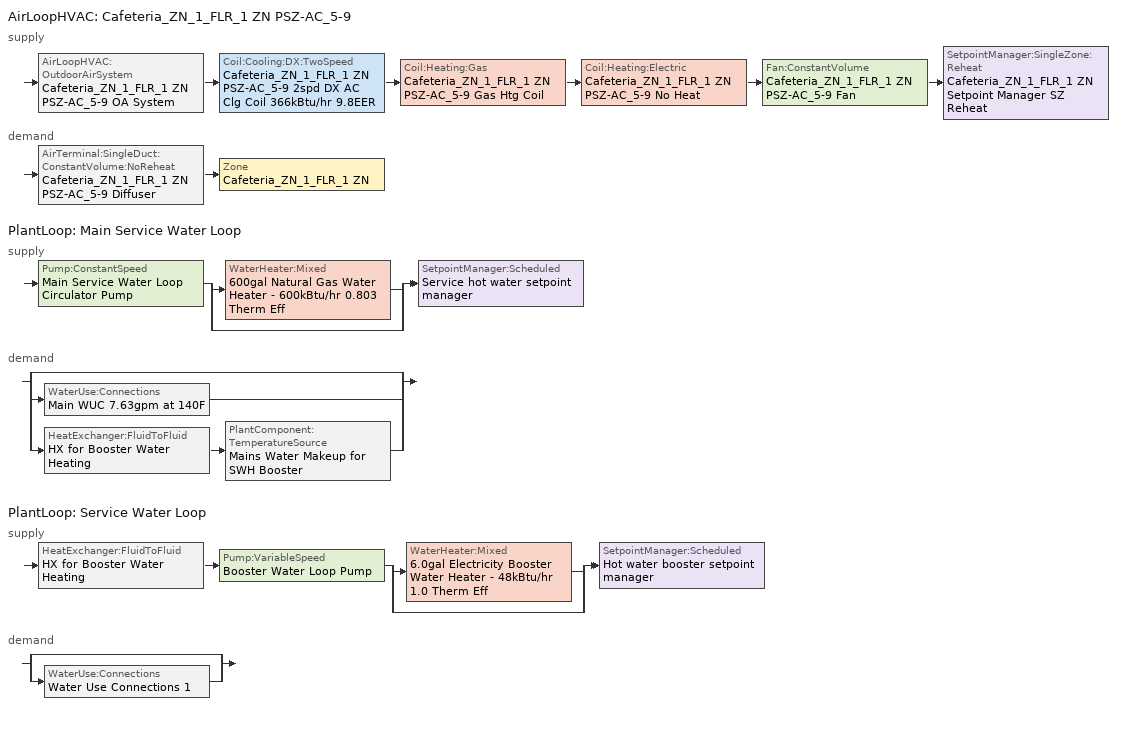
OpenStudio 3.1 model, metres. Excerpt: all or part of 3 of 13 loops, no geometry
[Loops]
AirLoopHVAC 'Cafeteria_ZN_1_FLR_1 ZN PSZ-AC_5-9'
 supply: AirLoopHVAC:OutdoorAirSystem 'Cafeteria_ZN_1_FLR_1 ZN PSZ-AC_5-9 OA System' > Coil:Cooling:DX:TwoSpeed 'Cafeteria_ZN_1_FLR_1 ZN PSZ-AC_5-9 2spd DX AC Clg Coil 366kBtu/hr 9.8EER' > Coil:Heating:Gas 'Cafeteria_ZN_1_FLR_1 ZN PSZ-AC_5-9 Gas Htg Coil' > Coil:Heating:Electric 'Cafeteria_ZN_1_FLR_1 ZN PSZ-AC_5-9 No Heat' > Fan:ConstantVolume 'Cafeteria_ZN_1_FLR_1 ZN PSZ-AC_5-9 Fan' > SetpointManager:SingleZone:Reheat 'Cafeteria_ZN_1_FLR_1 ZN Setpoint Manager SZ Reheat'
 demand: AirTerminal:SingleDuct:ConstantVolume:NoReheat 'Cafeteria_ZN_1_FLR_1 ZN PSZ-AC_5-9 Diffuser' > Zone 'Cafeteria_ZN_1_FLR_1 ZN'
PlantLoop 'Main Service Water Loop'
 supply: Pump:ConstantSpeed 'Main Service Water Loop Circulator Pump' > split
  | WaterHeater:Mixed '600gal Natural Gas Water Heater - 600kBtu/hr 0.803 Therm Eff'
  | bypass
  join > SetpointManager:Scheduled 'Service hot water setpoint manager'
 demand: split
  | bypass
  | WaterUse:Connections 'Main WUC 7.63gpm at 140F'
  | HeatExchanger:FluidToFluid 'HX for Booster Water Heating' > PlantComponent:TemperatureSource 'Mains Water Makeup for SWH Booster'
PlantLoop 'Service Water Loop'
 supply: HeatExchanger:FluidToFluid 'HX for Booster Water Heating' > Pump:VariableSpeed 'Booster Water Loop Pump' > split
  | WaterHeater:Mixed '6.0gal Electricity Booster Water Heater - 48kBtu/hr 1.0 Therm Eff'
  | bypass
  join > SetpointManager:Scheduled 'Hot water booster setpoint manager'
 demand: split
  | bypass
  | WaterUse:Connections 'Water Use Connections 1'
[Sizing:Zone] Zone Cooling Design Supply Air Temperature Input Method=SupplyAirTemperature; Zone Cooling Design Supply Air Temperature {C}=12.7778; Zone Cooling Design Supply Air Temperature Difference {deltaC}=11.11; Zone Heating Design Supply Air Temperature Input Method=SupplyAirTemperature; Zone Heating Design Supply Air Temperature Difference {deltaC}=11.11; Zone Cooling Design Supply Air Humidity Ratio {kg-H2O/kg-air}=0.0085; Zone Heating Design Supply Air Humidity Ratio {kg-H2O/kg-air}=0.008; Cooling Design Air Flow Method=DesignDay; Heating Design Air Flow Method=DesignDay; Account for Dedicated Outdoor Air System=No; Dedicated Outdoor Air System Control Strategy=NeutralSupplyAir; Dedicated Outdoor Air Low Setpoint Temperature for Design {C}=autosize; Dedicated Outdoor Air High Setpoint Temperature for Design {C}=autosize
Name | Zone Heating Design Supply Air Temperature {C}
Cafeteria_ZN_1_FLR_1 ZN | 50
Mech_ZN_1_FLR_1 ZN | 40
[Zone equipment]
Cafeteria_ZN_1_FLR_1 ZN: Cafeteria_ZN_1_FLR_1 ZN PSZ-AC_5-9 Diffuser
[PlantLoop] Glycol Concentration=0; Plant Loop Volume {m3}=Autocalculate; Load Distribution Scheme=Optimal
Name | Maximum Loop Temperature {C} | Minimum Loop Temperature {C}
Main Service Water Loop | 60 | 10
Service Water Loop
[Sizing:Plant] Loop Type=Heating; Loop Design Temperature Difference {deltaC}=5; Sizing Option=NonCoincident; Zone Timesteps in Averaging Window=1; Coincident Sizing Factor Mode=None
Name | Design Loop Exit Temperature {C}
Main Service Water Loop | 60
Service Water Loop | 82.2222
[SetpointManager:Scheduled] Control Variable=Temperature
Name | Schedule | Setpoint Node or NodeList
Service hot water setpoint manager | Service Water Loop Temp - 140F | Main Service Water Loop Supply Outlet Node
Hot water booster setpoint manager | Service Water Booster Temp - 180.00000000000006F | Service Water Loop Supply Outlet Node
[Pump:VariableSpeed]
Booster Water Loop Pump: Rated Pump Head {Pa}=0; Rated Power Consumption {W}=0; Motor Efficiency=1; Minimum Flow Rate {m3/s}=0; Pump Control Type=Continuous; Skin Loss Radiative Fraction=0.5; Design Power Sizing Method=PowerPerFlowPerPressure; Design Electric Power per Unit Flow Rate {W/(m3/s)}=348701.1; Design Shaft Power per Unit Flow Rate per Unit Head {W-s/m3-Pa}=1.28205; Design Minimum Flow Rate Fraction=0
[Pump:ConstantSpeed]
Main Service Water Loop Circulator Pump: Rated Flow Rate {m3/s}=autosize; Rated Pump Head {Pa}=34026; Rated Power Consumption {W}=autosize; Motor Efficiency=0.855; Fraction of Motor Inefficiencies to Fluid Stream=0; Pump Control Type=Intermittent; Design Power Sizing Method=PowerPerFlowPerPressure; Design Electric Power per Unit Flow Rate {W/(m3/s)}=348701.1; Design Shaft Power per Unit Flow Rate per Unit Head {W-s/m3-Pa}=1.28205
[AirLoopHVAC]
Cafeteria_ZN_1_FLR_1 ZN PSZ-AC_5-9: Availability Schedule=SchoolSecondary HVACOperationSchd; Design Supply Air Flow Rate {m3/s}=AutoSize; Design Return Air Flow Fraction of Supply Air Flow=1
[Sizing:System]
Cafeteria_ZN_1_FLR_1 ZN PSZ-AC_5-9: Type of Load to Size On=Sensible; Design Outdoor Air Flow Rate {m3/s}=Autosize; Central Heating Maximum System Air Flow Ratio=1; Preheat Design Temperature {C}=7.22222; Preheat Design Humidity Ratio {kg-H2O/kg-Air}=0.008; Precool Design Temperature {C}=12.7778; Precool Design Humidity Ratio {kg-H2O/kg-Air}=0.008; Central Cooling Design Supply Air Temperature {C}=12.7778; Central Heating Design Supply Air Temperature {C}=50; Sizing Option=Coincident; 100% Outdoor Air in Cooling=No; 100% Outdoor Air in Heating=No; Central Cooling Design Supply Air Humidity Ratio {kg-H2O/kg-Air}=0.0085; Central Heating Design Supply Air Humidity Ratio {kg-H2O/kg-Air}=0.008; Cooling Design Air Flow Method=DesignDay; Cooling Design Air Flow Rate {m3/s}=0; Heating Design Air Flow Method=DesignDay; Heating Design Air Flow Rate {m3/s}=0; System Outdoor Air Method=ZoneSum; Zone Maximum Outdoor Air Fraction=1; Cooling Supply Air Flow Rate Per Floor Area {m3/s-m2}=0.00996765; Cooling Fraction of Autosized Cooling Supply Air Flow Rate=1; Cooling Supply Air Flow Rate Per Unit Cooling Capacity {m3/s-W}=3.94755e-05; Heating Supply Air Flow Rate Per Floor Area {m3/s-m2}=0.00996765; Heating Fraction of Autosized Heating Supply Air Flow Rate=1; Heating Fraction of Autosized Cooling Supply Air Flow Rate=1; Heating Supply Air Flow Rate Per Unit Heating Capacity {m3/s-W}=3.15882e-05; Cooling Design Capacity Method=CoolingDesignCapacity; Cooling Design Capacity {W}=autosize; Cooling Design Capacity Per Floor Area {W/m2}=234.7; Fraction of Autosized Cooling Design Capacity=1; Heating Design Capacity Method=HeatingDesignCapacity; Heating Design Capacity {W}=autosize; Heating Design Capacity Per Floor Area {W/m2}=157; Fraction of Autosized Heating Design Capacity=1; Central Cooling Capacity Control Method=OnOff
[Controller:OutdoorAir]
Cafeteria_ZN_1_FLR_1 ZN PSZ-AC_5-9 OA System Controller: Minimum Outdoor Air Flow Rate {m3/s}=0; Maximum Outdoor Air Flow Rate {m3/s}=Autosize; Economizer Control Type=DifferentialDryBulb; Economizer Control Action Type=ModulateFlow; Lockout Type=LockoutWithHeating; Minimum Limit Type=FixedMinimum; Minimum Outdoor Air Schedule=SchoolSecondary MinOA_MotorizedDamper_Sched; Controller Mechanical Ventilation=Controller Mechanical Ventilation 5; High Humidity Control=No; Heat Recovery Bypass Control Type=BypassWhenWithinEconomizerLimits
[Controller:MechanicalVentilation]
Controller Mechanical Ventilation 5: Availability Schedule=Always On Discrete; Demand Controlled Ventilation=Yes; System Outdoor Air Method=ZoneSum
[AirLoopHVAC:OutdoorAirSystem]
Cafeteria_ZN_1_FLR_1 ZN PSZ-AC_5-9 OA System: Controller=Cafeteria_ZN_1_FLR_1 ZN PSZ-AC_5-9 OA System Controller
[SetpointManager:SingleZone:Reheat]
Cafeteria_ZN_1_FLR_1 ZN Setpoint Manager SZ Reheat: Minimum Supply Air Temperature {C}=12.7778; Maximum Supply Air Temperature {C}=50; Control Zone=Cafeteria_ZN_1_FLR_1 ZN; Setpoint Node or NodeList=Cafeteria_ZN_1_FLR_1 ZN PSZ-AC_5-9 Supply Outlet Node
[Fan:ConstantVolume]
Cafeteria_ZN_1_FLR_1 ZN PSZ-AC_5-9 Fan: Availability Schedule=SchoolSecondary HVACOperationSchd; Fan Total Efficiency=0.6006; Pressure Rise {Pa}=1018.77; Maximum Flow Rate {m3/s}=AutoSize; Motor Efficiency=0.924; Motor In Airstream Fraction=1
[Coil:Heating:Gas]
Cafeteria_ZN_1_FLR_1 ZN PSZ-AC_5-9 Gas Htg Coil: Availability Schedule=Always On Discrete; Gas Burner Efficiency=0.8; Nominal Capacity {W}=AutoSize; Parasitic Electric Load {W}=0; Parasitic Gas Load {W}=0
[Coil:Heating:Electric]
Cafeteria_ZN_1_FLR_1 ZN PSZ-AC_5-9 No Heat: Availability Schedule=Always Off Discrete; Efficiency=1; Nominal Capacity {W}=0
[Coil:Cooling:DX:TwoSpeed]
Cafeteria_ZN_1_FLR_1 ZN PSZ-AC_5-9 2spd DX AC Clg Coil 366kBtu/hr 9.8EER: Availability Schedule=Always On Discrete; Rated High Speed Total Cooling Capacity {W}=Autosize; Rated High Speed Sensible Heat Ratio=Autosize; Rated High Speed COP {W/W}=3.39929; Rated High Speed Air Flow Rate {m3/s}=Autosize; Unit Internal Static Air Pressure {Pa}=773.3; Total Cooling Capacity Function of Temperature Curve=PSZ-AC_CoolCLennoxStandard10Ton_TGA120S2B_CapFT; Total Cooling Capacity Function of Flow Fraction Curve=AHU-1_CoolCStandard10Ton_CapFF; Energy Input Ratio Function of Temperature Curve=PSZ-AC_CoolCStandard10Ton_EIRFT; Energy Input Ratio Function of Flow Fraction Curve=CoolCLennoxStandard10Ton_TGA120S2B_EIRFFF; Part Load Fraction Correlation Curve=PSZ-AC_CoolCLennoxStandard10Ton_TGA120S2B_PLR; Rated Low Speed Total Cooling Capacity {W}=Autosize; Rated Low Speed Sensible Heat Ratio=0.69; Rated Low Speed COP {W/W}=3.39929; Low Speed Total Cooling Capacity Function of Temperature Curve=PSZ-AC_CoolCLennoxStandard10Ton_TGA120S2B_CapFT; Low Speed Energy Input Ratio Function of Temperature Curve=PSZ-AC_CoolCStandard10Ton_EIRFT; Condenser Type=AirCooled; Minimum Outdoor Dry-Bulb Temperature for Compressor Operation {C}=-25; High Speed Evaporative Condenser Effectiveness=0; High Speed Evaporative Condenser Air Flow Rate {m3/s}=Autosize; High Speed Evaporative Condenser Pump Rated Power Consumption {W}=Autosize; Low Speed Evaporative Condenser Effectiveness=0; Low Speed Evaporative Condenser Air Flow Rate {m3/s}=Autosize; Low Speed Evaporative Condenser Pump Rated Power Consumption {W}=Autosize; Basin Heater Capacity {W/K}=10; Basin Heater Setpoint Temperature {C}=2
[AirTerminal:SingleDuct:ConstantVolume:NoReheat]
Cafeteria_ZN_1_FLR_1 ZN PSZ-AC_5-9 Diffuser: Availability Schedule=Always On Discrete; Maximum Air Flow Rate {m3/s}=AutoSize
[WaterHeater:Mixed] Deadband Temperature Difference {deltaC}=2; Heater Control Type=Cycle; Off Cycle Parasitic Heat Fraction to Tank=0; On Cycle Parasitic Heat Fraction to Tank=0; Ambient Temperature Indicator=ThermalZone; Use Side Effectiveness=1; Source Side Effectiveness=1; Use Side Design Flow Rate {m3/s}=autosize; Source Side Design Flow Rate {m3/s}=autosize; Indirect Water Heating Recovery Time {hr}=1.5; Source Side Flow Control Mode=IndirectHeatPrimarySetpoint
Name | Tank Volume {m3} | Setpoint Temperature Schedule | Maximum Temperature Limit {C} | Heater Maximum Capacity {W} | Heater Fuel Type | Heater Thermal Efficiency | Off Cycle Parasitic Fuel Consumption Rate {W} | Off Cycle Parasitic Fuel Type | On Cycle Parasitic Fuel Consumption Rate {W} | On Cycle Parasitic Fuel Type | Ambient Temperature Thermal Zone | Off Cycle Loss Coefficient to Ambient Temperature {W/K} | On Cycle Loss Coefficient to Ambient Temperature {W/K}
600gal Natural Gas Water Heater - 600kBtu/hr 0.803 Therm Eff | 2.27125 | Service Water Loop Temp - 140F | 60 | 175843 | NaturalGas | 0.802763 | 1268.35 | NaturalGas | 1268.35 | NaturalGas | Mech_ZN_1_FLR_1 ZN | 15.6173 | 15.6173
6.0gal Electricity Booster Water Heater - 48kBtu/hr 1.0 Therm Eff | 0.0227125 | Service Water Booster Temp - 180.00000000000006F | 82.2222 | 14000 | Electricity | 1 | 0 | Electricity | 0 | Electricity | Kitchen_ZN_1_FLR_1 ZN | 1.59362 | 1.59362
[WaterUse:Connections]
Name | Water Use Equipment Name 1
Main WUC 7.63gpm at 140F | Main Service Water Use 7.63gpm at 140F
Water Use Connections 1 | Booster Water Fixture - 23.7 gpm at 180F
[WaterUse:Equipment:Definition]
Name | Peak Flow Rate {m3/s} | Target Temperature Schedule | Sensible Fraction Schedule | Latent Fraction Schedule
Main Service Water Use Def 7.63gpm | 0.000481378 | Mixed Water At Faucet Temp - 140F | Fraction Sensible - 0.2 | Fraction Latent - 0.05
Booster Water Fixture Def - 23.7 gpm | 0.00149524 | Mixed Water At Faucet Temp - 180F
[WaterUse:Equipment] Flow Rate Fraction Schedule=SchoolSecondary BLDG_SWH_SCH
Name | Water Use Equipment Definition
Main Service Water Use 7.63gpm at 140F | Main Service Water Use Def 7.63gpm
Booster Water Fixture - 23.7 gpm at 180F | Booster Water Fixture Def - 23.7 gpm
[HeatExchanger:FluidToFluid]
HX for Booster Water Heating: Loop Demand Side Design Flow Rate {m3/s}=autosize; Loop Supply Side Design Flow Rate {m3/s}=autosize; Heat Exchange Model Type=Ideal; Heat Exchanger U-Factor Times Area Value {W/K}=autosize; Control Type=UncontrolledOn; Minimum Temperature Difference to Activate Heat Exchanger {deltaC}=0.01; Heat Transfer Metering End Use Type=LoopToLoop; Component Override Cooling Control Temperature Mode=Loop; Sizing Factor=1; Operation Minimum Temperature Limit {C}=0; Operation Maximum Temperature Limit {C}=100
[PlantComponent:TemperatureSource]
Mains Water Makeup for SWH Booster: Design Volume Flow Rate {m3/s}=autosize; Temperature Specification Type=Scheduled; Source Temperature {C}=8; Source Temperature Schedule=Mains Water Temperature
[Schedule:Constant]
Name | Value
Always On Discrete | 1
Always Off Discrete | 0
Mains Water Temperature | 10
[Schedule:Ruleset]
Name | Default Day Schedule | Summer Design Day Schedule | Winter Design Day Schedule
SchoolSecondary HVACOperationSchd | SchoolSecondary HVACOperationSchd Default | SchoolSecondary HVACOperationSchd Summer Design Day | SchoolSecondary HVACOperationSchd Winter Design Day
SchoolSecondary MinOA_MotorizedDamper_Sched | SchoolSecondary MinOA_MotorizedDamper_Sched Default | SchoolSecondary MinOA_MotorizedDamper_Sched Summer Design Day | SchoolSecondary MinOA_MotorizedDamper_Sched Winter Design Day
Service Water Loop Temp - 140F | Service Water Loop Temp - 140F Default
Fraction Sensible - 0.2 | Fraction Sensible - 0.2 Default
Fraction Latent - 0.05 | Fraction Latent - 0.05 Default
Mixed Water At Faucet Temp - 140F | Mixed Water At Faucet Temp - 140F Default
SchoolSecondary BLDG_SWH_SCH | SchoolSecondary BLDG_SWH_SCH Default | SchoolSecondary BLDG_SWH_SCH Summer Design Day | SchoolSecondary BLDG_SWH_SCH Winter Design Day
Service Water Booster Temp - 180.00000000000006F | Service Water Booster Temp - 180.00000000000006F Default
Mixed Water At Faucet Temp - 180F | Mixed Water At Faucet Temp - 180F Default
[Schedule:Day]
SchoolSecondary HVACOperationSchd Default; SchoolSecondary MinOA_MotorizedDamper_Sched Default; SchoolSecondary BLDG_SWH_SCH Default; SchoolSecondary BLDG_SWH_SCH Sat Day; SchoolSecondary BLDG_SWH_SCH Sun|Sat Day; SchoolSecondary BLDG_SWH_SCH Sun|Sat Day 1: 24, 0, 0
SchoolSecondary HVACOperationSchd Winter Design Day; SchoolSecondary HVACOperationSchd Summer Design Day; SchoolSecondary HVACOperationSchd WntrDsn|SmrDsn|Wkdy Day: 7, 0, 0, 21, 0, 1, 24, 0, 0
SchoolSecondary MinOA_MotorizedDamper_Sched Winter Design Day; SchoolSecondary MinOA_MotorizedDamper_Sched Summer Design Day; SchoolSecondary MinOA_MotorizedDamper_Sched WntrDsn|SmrDsn|Wkdy Day: 8, 0, 0, 21, 0, 1, 24, 0, 0
Service Water Loop Temp - 140F Default; Mixed Water At Faucet Temp - 140F Default: 24, 0, 60
Fraction Sensible - 0.2 Default: 24, 0, 0.2
Fraction Latent - 0.05 Default: 24, 0, 0.05
SchoolSecondary BLDG_SWH_SCH Summer Design Day: 7, 0, 0.05, 8, 0, 0.1, 9, 0, 0.34, 10, 0, 0.6, 11, 0, 0.63, 12, 0, 0.72, 13, 0, 0.79, 14, 0, 0.83, 15, 0, 0.61, 16, 0, 0.65, 18, 0, 0.1, 19, 0, 0.19, 20, 0, 0.25, 22, 0, 0.22, 23, 0, 0.12, 24, 0, 0.09
SchoolSecondary BLDG_SWH_SCH Wkdy Day; SchoolSecondary BLDG_SWH_SCH Wkdy Day 2: 8, 0, 0, 9, 0, 0.34, 10, 0, 0.6, 11, 0, 0.63, 12, 0, 0.72, 13, 0, 0.79, 14, 0, 0.83, 15, 0, 0.61, 16, 0, 0.65, 18, 0, 0.1, 19, 0, 0.19, 20, 0, 0.25, 24, 0, 0
SchoolSecondary BLDG_SWH_SCH Wkdy Day 1: 8, 0, 0, 18, 0, 0.1, 19, 0, 0.19, 20, 0, 0.25, 24, 0, 0
SchoolSecondary BLDG_SWH_SCH Winter Design Day: 9, 0, 0.03, 13, 0, 0.05, 24, 0, 0.03
Service Water Booster Temp - 180.00000000000006F Default; Mixed Water At Faucet Temp - 180F Default: 24, 0, 82.2222
[Schedule:Rule] Date Specification Type=DateRange
Name | Schedule Ruleset | Rule Order | Day Schedule | Apply Monday | Apply Tuesday | Apply Wednesday | Apply Thursday | Apply Friday | Start Month | Start Day | End Month | End Day | Apply Saturday | Apply Sunday
Schedule Rule 92 | SchoolSecondary HVACOperationSchd | 0 | SchoolSecondary HVACOperationSchd WntrDsn|SmrDsn|Wkdy Day | Yes | Yes | Yes | Yes | Yes | 1 | 1 | 12 | 31
Schedule Rule 93 | SchoolSecondary MinOA_MotorizedDamper_Sched | 0 | SchoolSecondary MinOA_MotorizedDamper_Sched WntrDsn|SmrDsn|Wkdy Day | Yes | Yes | Yes | Yes | Yes | 1 | 1 | 12 | 31
Schedule Rule 112 | SchoolSecondary BLDG_SWH_SCH | 5 | SchoolSecondary BLDG_SWH_SCH Sat Day |  |  |  |  |  | 9 | 16 | 12 | 31 | Yes
Schedule Rule 113 | SchoolSecondary BLDG_SWH_SCH | 4 | SchoolSecondary BLDG_SWH_SCH Sun|Sat Day |  |  |  |  |  | 1 | 1 | 6 | 15 | Yes | Yes
Schedule Rule 114 | SchoolSecondary BLDG_SWH_SCH | 3 | SchoolSecondary BLDG_SWH_SCH Sun|Sat Day 1 |  |  |  |  |  | 6 | 16 | 9 | 15 | Yes | Yes
Schedule Rule 115 | SchoolSecondary BLDG_SWH_SCH | 2 | SchoolSecondary BLDG_SWH_SCH Wkdy Day | Yes | Yes | Yes | Yes | Yes | 1 | 1 | 6 | 15
Schedule Rule 116 | SchoolSecondary BLDG_SWH_SCH | 1 | SchoolSecondary BLDG_SWH_SCH Wkdy Day 1 | Yes | Yes | Yes | Yes | Yes | 6 | 16 | 9 | 15
Schedule Rule 117 | SchoolSecondary BLDG_SWH_SCH | 0 | SchoolSecondary BLDG_SWH_SCH Wkdy Day 2 | Yes | Yes | Yes | Yes | Yes | 9 | 16 | 12 | 31
[Curve:Biquadratic] Minimum Value of x=17; Maximum Value of x=22; Minimum Value of y=29; Maximum Value of y=46
Name | Coefficient1 Constant | Coefficient2 x | Coefficient3 x**2 | Coefficient4 y | Coefficient5 y**2 | Coefficient6 x*y
PSZ-AC_CoolCLennoxStandard10Ton_TGA120S2B_CapFT | 0.42415 | 0.04426 | -0.00042 | 0.00333 | -8e-05 | -0.00021
PSZ-AC_CoolCStandard10Ton_EIRFT | 1.23649 | -0.02431 | 0.00057 | -0.01434 | 0.00063 | -0.00038
[Curve:Quadratic]
Name | Coefficient1 Constant | Coefficient2 x | Coefficient3 x**2 | Minimum Value of x | Maximum Value of x
AHU-1_CoolCStandard10Ton_CapFF | 0.77136 | 0.34053 | -0.11088 | 0.75918 | 1.13877
CoolCLennoxStandard10Ton_TGA120S2B_EIRFFF | 1.2055 | -0.32953 | 0.12308 | 0.75918 | 1.13877
PSZ-AC_CoolCLennoxStandard10Ton_TGA120S2B_PLR | 0.771 | 0.229 | 0 | 0 | 1
